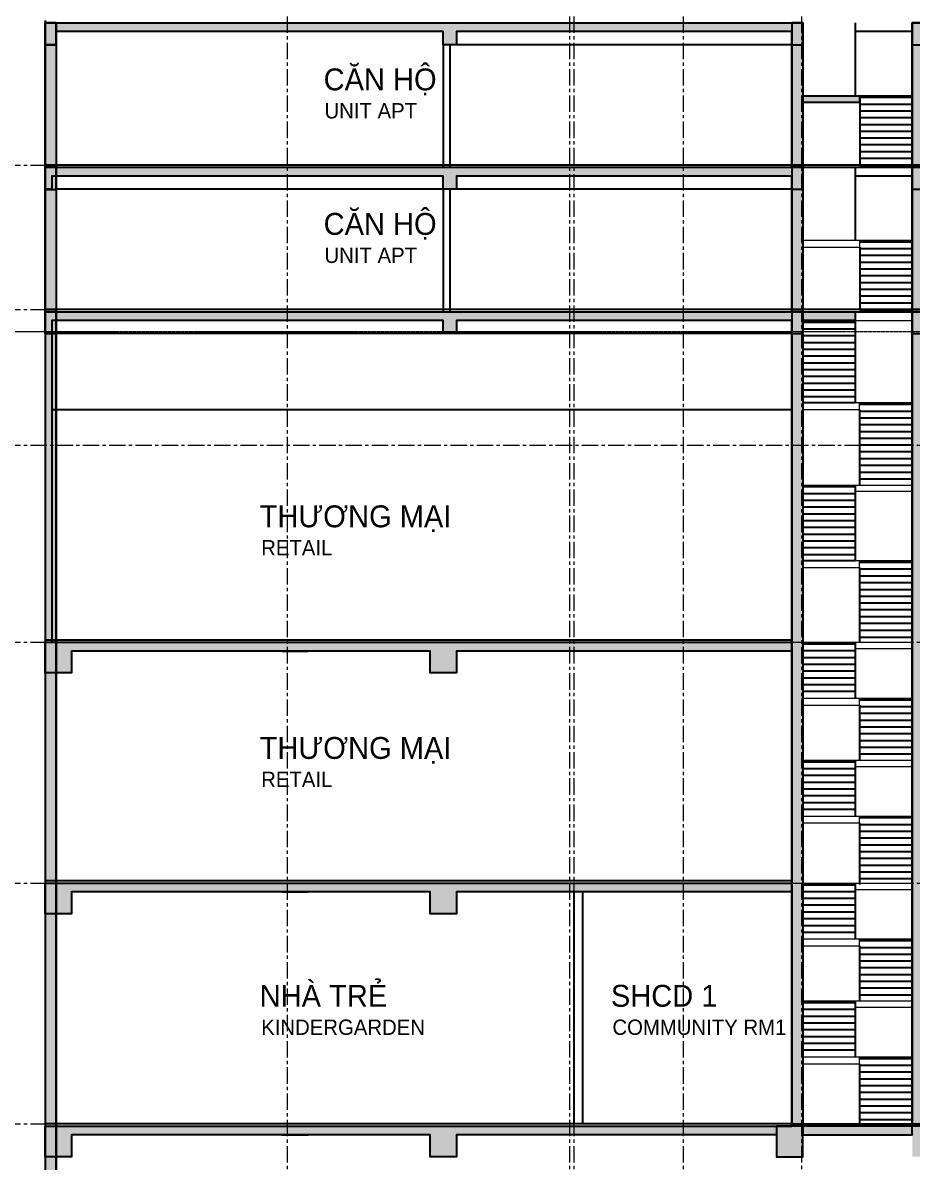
# Model space of a CAD drawing. Header units: millimetres. Extents: x -100356 to 314685, y 446 to 1273965.
# Drawn here: x 100959 to 121277, y 164211 to 190236 of the extents above; entities that cross this region are included whole.
import ezdxf
from ezdxf.xclip import XClip

# ---------------------------------------------------------------- set-up
doc = ezdxf.new("R2010")
doc.units = ezdxf.units.MM
doc.header["$XCLIPFRAME"] = 2
doc.linetypes.add('section$0$CENTER', pattern=[2, 1.25, -0.25, 0.25, -0.25])
doc.linetypes.add('section$0$Kume - Center 2', pattern=[9, 3, -1.5, 3, -1.5])
for name, color, linetype, lineweight in [('@ color hatch', 7, 'Continuous', 13), ('Hatch-wall', 251, 'Continuous', 5), ('section$0$A-_DETA----_E', 8, 'Continuous', 9), ('section$0$A-_FLORLEVL_E', 7, 'Continuous', 5), ('section$0$A-_WALL----_E', 1, 'Continuous', 9), ('section$0$A-_WALL----_H', 1, 'Continuous', 18), ('section$0$NKC_TRUC', 8, 'section$0$CENTER', 13), ('section$0$S-_STRC----_E', 7, 'Continuous', 9)]:
    doc.layers.add(name, color=color, linetype=linetype, lineweight=lineweight)
for name, color, linetype in [('section$0$FIN', 3, 'Continuous'), ('section$0$NAM', 3, 'Continuous'), ('section$0$STR', 7, 'Continuous'), ('STR', 7, 'Continuous')]:
    doc.layers.add(name, color=color, linetype=linetype)
doc.styles.add('section$0$Arial', font='Font - TrueType - Arial.ttf', dxfattribs={"width": 0.95, "height": 770})

# ---------------------------------------------------------------- blocks, each defined once
blk = doc.blocks.new('section$0$grid section')
at = {"layer": 'section$0$NKC_TRUC', "ltscale": 300}
for p, q in [((-141943.9, 22400), (0, 22400)), ((-141943.9, 19100), (0, 19100)), ((-141943.9, 16000), (-4445, 16000)), ((-141943.9, 11500), (-4445, 11500)), ((-141943.9, 6000), (0, 6000)), ((-141943.9, 500), (0, 500))]:
    blk.add_line(p, q, dxfattribs=at)
blk = doc.blocks.new('section$0$section')
at = {"layer": 'section$0$A-_DETA----_E', "linetype": 'section$0$Kume - Center 2'}
blk.add_line((-180903, 208252), (-56304, 208252), dxfattribs=at)
blk = doc.blocks.new('section$0$PHONG')
at = {"layer": 'section$0$NAM', "attachment_point": 1, "style": 'section$0$Arial'}
for s, width, insert, char_height in [('CĂN HỘ', 6747.84, (2532, 2091), 500), ('HÀNH LANG', 6747.84, (9514, 2091), 500), ('CĂN HỘ', 6747.84, (23266, 2091), 500), ('CĂN HỘ', 6747.84, (40890, 2091), 500), ('\\pt1050;CORRIDOR', 3815.51, (9534, 1299), 350), ('UNIT APT', 3815.51, (2552, 1299), 350), ('UNIT APT', 3815.51, (23285, 1299), 350), ('UNIT APT', 3815.51, (40910, 1299), 350)]:
    blk.add_mtext_dynamic_manual_height_columns(s, width=width, gutter_width=1, heights=[0], dxfattribs=dict(at, insert=insert, char_height=char_height))
blk = doc.blocks.new('section$0$ROOM 01')
at = {"layer": 'Hatch-wall', "ltscale": 0.5}
h = blk.add_hatch(color=256, dxfattribs=at)
h.dxf.hatch_style = 1
h.paths.add_polyline_path([(36485, 240516), (36485, 243810), (47160, 243810), (47160, 243710), (47860, 243710), (47860, 243810), (48060, 243810), (48060, 243510), (46960, 243510), (46960, 243610), (36735, 243610), (36735, 240516)])
h.paths.add_polyline_path([(16680, 243810), (16680, 243810), (33985, 243810), (33985, 242138), (35285, 242138), (35285, 241988), (33985, 241988), (33985, 240510), (33735, 240510), (33735, 243610), (26072, 243610), (26072, 243310), (25772, 243310), (25772, 243610), (16930, 243610), (16930, 243810)])
h.paths.add_polyline_path([(16930, 240516), (16680, 240516), (16680, 243810), (16930, 243810)])
h.paths.add_polyline_path([(-1440, 243810), (-1440, 243510), (-340, 243510), (-340, 243610), (8060, 243610), (8060, 243310), (8360, 243310), (8360, 243610), (11360, 243610), (11360, 243310), (11660, 243310), (11660, 243610), (13530, 243610), (13530, 240510), (13780, 240510), (13780, 243810), (-540, 243810), (-540, 243710), (-1240, 243710), (-1240, 243810)])
at = {"elevation": 0}
blk.add_lwpolyline([(35285, 241988), (35285, 242138)], dxfattribs=at)
at = {"layer": 'section$0$FIN'}
for p, q in [((16680, 243860, 0), (16680, 243310, 0)), ((35185, 243810, 0), (35185, 242138, 0)), ((36485, 242102, 0), (35285, 242102, 0)), ((35285, 241988, 0), (35285, 240554, 0)), ((36485, 241947, 0), (35285, 241947, 0)), ((36485, 241793, 0), (35285, 241793, 0)), ((36485, 241638, 0), (35285, 241638, 0)), ((36485, 241483, 0), (35285, 241483, 0)), ((36485, 241328, 0), (35285, 241328, 0)), ((36485, 241174, 0), (35285, 241174, 0)), ((36485, 241019, 0), (35285, 241019, 0)), ((36485, 240864, 0), (35285, 240864, 0)), ((36485, 240709, 0), (35285, 240709, 0)), ((35285, 240554, 0), (36485, 240554, 0)), ((36485, 240554, 0), (36485, 240709, 0))]:
    blk.add_line(p, q, dxfattribs=at)
at = {"layer": 'section$0$FIN', "ltscale": 10}
for p, q in [((16680, 243310, 0), (16680, 240510, 0)), ((25772, 243310, 0), (25772, 240510, 0)), ((25922, 243310, 0), (25922, 240510, 0))]:
    blk.add_line(p, q, dxfattribs=at)
at = {"layer": 'section$0$FIN', "elevation": 0}
for points in [[(36485, 243610), (35185, 243610)], [(33735, 243310), (25922, 243310)]]:
    blk.add_lwpolyline(points, dxfattribs=at)
at = {"layer": 'section$0$S-_STRC----_E'}
for p, q in [((36485, 242138, 0), (33985, 242138, 0)), ((33985, 242138, 0), (33985, 241988, 0)), ((33985, 241988, 0), (35285, 241988, 0))]:
    blk.add_line(p, q, dxfattribs=at)
at = {"layer": 'section$0$STR', "ltscale": 10}
for p, q in [((16680, 243316, 0), (16680, 240516, 0)), ((16930, 243316, 0), (16930, 240516, 0)), ((33735, 243310, 0), (33735, 240510, 0)), ((33985, 243310, 0), (33985, 240510, 0)), ((36485, 243316, 0), (36485, 240516, 0))]:
    blk.add_line(p, q, dxfattribs=at)
at = {"layer": 'section$0$STR', "elevation": 0}
for points in [[(16680, 243310), (16930, 243310), (16930, 243810), (16680, 243810)], [(33735, 243310), (33985, 243310), (33985, 243810), (33735, 243810)], [(36485, 243310), (36735, 243310), (36735, 243810), (36485, 243810)]]:
    blk.add_lwpolyline(points, close=True, dxfattribs=at)
at = {"layer": 'section$0$STR', "ltscale": 10, "elevation": 0}
for points in [[(26072, 243610), (26072, 243310), (25772, 243310), (25772, 243610)], [(33735, 243610), (26072, 243610)]]:
    blk.add_lwpolyline(points, dxfattribs=at)
at = {"layer": 'STR', "ltscale": 0.5, "elevation": 0}
for points in [[(16930, 240516), (16680, 240516), (16680, 243810), (16930, 243810)], [(16680, 243310), (16680, 243810), (33985, 243810), (33985, 242138), (35285, 242138), (35285, 241988), (33985, 241988), (33985, 240510), (33735, 240510), (33735, 243610), (26072, 243610), (26072, 243310), (25772, 243310), (25772, 243610), (16930, 243610), (16930, 243310)], [(36485, 240516), (36485, 243810), (47160, 243810), (47160, 243710), (47860, 243710), (47860, 243810), (48060, 243810), (48060, 243510), (46960, 243510), (46960, 243610), (36735, 243610), (36735, 240516)]]:
    blk.add_lwpolyline(points, close=True, dxfattribs=at)
at = {"layer": 'section$0$STR'}
blk.add_blockref('section$0$PHONG', (-227, 240676), dxfattribs=at)
blk = doc.blocks.new('section$0$PODIUM')
at = {"layer": 'Hatch-wall', "ltscale": 0.5}
h = blk.add_hatch(color=256, dxfattribs=at)
h.dxf.hatch_style = 1
h.paths.add_polyline_path([(5999, 23550), (5749, 23550), (5749, -2800), (5999, -2800)])
h = blk.add_hatch(color=256, dxfattribs=at)
h.dxf.hatch_style = 1
h.paths.add_polyline_path([(5749, 15800), (5749, 16500), (22804, 16500), (22804, 16300), (15141, 16300), (15141, 15800), (14541, 15800), (14541, 16300), (6349, 16300), (6349, 15800)])
h = blk.add_hatch(color=256, dxfattribs=at)
h.dxf.hatch_style = 1
h.paths.add_polyline_path([(5749, 10300), (5749, 11000), (22804, 11000), (22804, 10800), (15141, 10800), (15141, 10300), (14541, 10300), (14541, 10800), (6349, 10800), (6349, 10300)])
h = blk.add_hatch(color=256, dxfattribs=at)
h.dxf.hatch_style = 1
h.paths.add_polyline_path([(22454, 5450), (22454, 4750), (23054, 4750), (23054, 5250), (25554, 5250), (25554, 4750), (26154, 4750), (26154, 5250), (36629, 5250), (36629, 4750), (37229, 4750), (37229, 5250), (40025, 5250), (40025, 4750), (40210, 4750), (40210, -1800), (5749, -1800), (5749, -3300), (2849, -3300), (2849, -1800), (-73054, -1800), (-73054, 4300), (-67244, 4300), (-66450, 4300), (-66450, 4750), (-67390, 4750), (-67390, 4500), (-73493, 4500), (-73493, -2200), (2499, -2200), (2499, -2565), (2499, -3600), (6099, -3600), (6099, -2200), (40625, -2200), (40625, 4750), (40625, 5450)])
h = blk.add_hatch(color=256, dxfattribs=at)
h.dxf.hatch_style = 1
h.paths.add_polyline_path([(5749, 4750), (5749, 5450), (22454, 5450), (22454, 5250), (15141, 5250), (15141, 4750), (14541, 4750), (14541, 5250), (6349, 5250), (6349, 4750)])
at = {"elevation": 0}
for points in [[(24354, 21816), (24354, 21966)], [(24254, 19941), (24254, 20091)], [(24354, 18208), (24354, 18358)], [(24254, 16350), (24254, 16500)], [(24354, 15066), (24354, 15216)], [(24254, 13659), (24254, 13809)], [(24354, 12375), (24354, 12525)], [(24254, 10850), (24254, 11000)], [(24354, 9566), (24354, 9716)], [(24254, 8159), (24254, 8309)], [(24354, 6875), (24354, 7025)]]:
    blk.add_lwpolyline(points, dxfattribs=at)
at = {"layer": 'section$0$FIN'}
for p, q in [((5749, 24100, 0), (5749, 23550, 0)), ((14841, 24100, 0), (5749, 24100, 0)), ((36229, 24100, 0), (14841, 24100, 0)), ((23054, 23814, 0), (24254, 23814, 0)), ((24254, 23850, 0), (24254, 22266, 0)), ((24254, 23700, 0), (24254, 21966, 0)), ((23054, 23659, 0), (24254, 23659, 0)), ((23054, 23504, 0), (24254, 23504, 0)), ((23054, 23350, 0), (24254, 23350, 0)), ((23054, 23195, 0), (24254, 23195, 0)), ((23054, 23040, 0), (24254, 23040, 0)), ((23054, 22885, 0), (24254, 22885, 0)), ((23054, 22731, 0), (24254, 22731, 0)), ((23054, 22576, 0), (24254, 22576, 0)), ((23054, 22421, 0), (24254, 22421, 0)), ((23054, 22266, 0), (23054, 22421, 0)), ((23054, 22266, 0), (24254, 22266, 0)), ((23054, 22111, 0), (24254, 22111, 0)), ((24254, 21966, 0), (23054, 21966, 0)), ((25554, 21930, 0), (24354, 21930, 0)), ((5899, 21820, 0), (22804, 21820, 0)), ((24354, 21816, 0), (24354, 20091, 0)), ((25554, 21775, 0), (24354, 21775, 0)), ((25554, 21621, 0), (24354, 21621, 0)), ((25554, 21466, 0), (24354, 21466, 0)), ((25554, 21311, 0), (24354, 21311, 0)), ((25554, 21156, 0), (24354, 21156, 0)), ((25554, 21002, 0), (24354, 21002, 0)), ((25554, 20847, 0), (24354, 20847, 0)), ((25554, 20692, 0), (24354, 20692, 0)), ((25554, 20537, 0), (24354, 20537, 0)), ((25554, 20382, 0), (24354, 20382, 0)), ((25554, 20382, 0), (25554, 20537, 0)), ((23054, 20055, 0), (24254, 20055, 0)), ((24254, 20091, 0), (24254, 18508, 0)), ((25554, 20228, 0), (24354, 20228, 0)), ((23054, 19901, 0), (24254, 19901, 0)), ((24254, 19941, 0), (24254, 18358, 0)), ((23054, 19746, 0), (24254, 19746, 0)), ((23054, 19591, 0), (24254, 19591, 0)), ((23054, 19436, 0), (24254, 19436, 0)), ((23054, 19281, 0), (24254, 19281, 0)), ((23054, 19127, 0), (24254, 19127, 0)), ((23054, 18972, 0), (24254, 18972, 0)), ((23054, 18817, 0), (24254, 18817, 0)), ((23054, 18662, 0), (24254, 18662, 0)), ((23054, 18508, 0), (23054, 18662, 0)), ((23054, 18508, 0), (24254, 18508, 0)), ((24254, 18358, 0), (23054, 18358, 0)), ((25554, 18322, 0), (24354, 18322, 0)), ((24354, 18208, 0), (24354, 16500, 0)), ((25554, 18167, 0), (24354, 18167, 0)), ((25554, 18012, 0), (24354, 18012, 0)), ((25554, 17857, 0), (24354, 17857, 0)), ((25554, 17702, 0), (24354, 17702, 0)), ((25554, 17548, 0), (24354, 17548, 0)), ((25554, 17393, 0), (24354, 17393, 0)), ((25554, 17238, 0), (24354, 17238, 0)), ((25554, 17083, 0), (24354, 17083, 0)), ((25554, 16929, 0), (24354, 16929, 0)), ((25554, 16774, 0), (25554, 16929, 0)), ((24354, 16774, 0), (25554, 16774, 0)), ((22804, 16550), (5749, 16550, 0)), ((23054, 16464, 0), (24254, 16464, 0)), ((24254, 16500, 0), (24254, 15216, 0)), ((24354, 16619, 0), (25554, 16619, 0)), ((23054, 16309, 0), (24254, 16309, 0)), ((23054, 16154, 0), (24254, 16154, 0)), ((24254, 16350, 0), (24254, 15216, 0)), ((23054, 16000, 0), (24254, 16000, 0)), ((23054, 15845, 0), (24254, 15845, 0)), ((23054, 15690, 0), (24254, 15690, 0)), ((23054, 15535, 0), (24254, 15535, 0)), ((23054, 15381, 0), (24254, 15381, 0)), ((25554, 15180, 0), (24354, 15180, 0)), ((24354, 15066, 0), (24354, 13809, 0)), ((25554, 15025, 0), (24354, 15025, 0)), ((25554, 14871, 0), (24354, 14871, 0)), ((25554, 14716, 0), (24354, 14716, 0)), ((25554, 14561, 0), (24354, 14561, 0)), ((25554, 14406, 0), (24354, 14406, 0)), ((25554, 14252, 0), (24354, 14252, 0)), ((25554, 14097, 0), (24354, 14097, 0)), ((24254, 13809, 0), (24254, 12525, 0)), ((25554, 13942, 0), (24354, 13942, 0)), ((23054, 13773, 0), (24254, 13773, 0)), ((23054, 13618, 0), (24254, 13618, 0)), ((24254, 13659, 0), (24254, 12525, 0)), ((23054, 13463, 0), (24254, 13463, 0)), ((23054, 13308, 0), (24254, 13308, 0)), ((23054, 13154, 0), (24254, 13154, 0)), ((23054, 12999, 0), (24254, 12999, 0)), ((23054, 12844, 0), (24254, 12844, 0)), ((23054, 12689, 0), (24254, 12689, 0)), ((25554, 12489, 0), (24354, 12489, 0)), ((24354, 12375, 0), (24354, 10967, 0)), ((25554, 12334, 0), (24354, 12334, 0)), ((25554, 12179, 0), (24354, 12179, 0)), ((25554, 12025, 0), (24354, 12025, 0)), ((25554, 11870, 0), (24354, 11870, 0)), ((25554, 11715, 0), (24354, 11715, 0)), ((25554, 11560, 0), (24354, 11560, 0)), ((25554, 11405, 0), (24354, 11405, 0)), ((25554, 11251, 0), (24354, 11251, 0)), ((22804, 11050), (5749, 11050, 0)), ((23054, 10964, 0), (24254, 10964, 0)), ((24254, 11000, 0), (24254, 9716, 0)), ((25554, 11096, 0), (24354, 11096, 0)), ((23054, 10809, 0), (24254, 10809, 0)), ((24254, 10850, 0), (24254, 9716, 0)), ((23054, 10654, 0), (24254, 10654, 0)), ((23054, 10500, 0), (24254, 10500, 0)), ((23054, 10345, 0), (24254, 10345, 0)), ((23054, 10190, 0), (24254, 10190, 0)), ((23054, 10035, 0), (24254, 10035, 0)), ((23054, 9881, 0), (24254, 9881, 0)), ((25554, 9680, 0), (24354, 9680, 0)), ((24354, 9566, 0), (24354, 8309, 0)), ((25554, 9525, 0), (24354, 9525, 0)), ((25554, 9371, 0), (24354, 9371, 0)), ((25554, 9216, 0), (24354, 9216, 0)), ((25554, 9061, 0), (24354, 9061, 0)), ((25554, 8906, 0), (24354, 8906, 0)), ((25554, 8752, 0), (24354, 8752, 0)), ((25554, 8597, 0), (24354, 8597, 0)), ((25554, 8442, 0), (24354, 8442, 0)), ((23054, 8273, 0), (24254, 8273, 0)), ((23054, 8118, 0), (24254, 8118, 0)), ((24254, 8309, 0), (24254, 7025, 0)), ((24254, 8159, 0), (24254, 7025, 0)), ((23054, 7963, 0), (24254, 7963, 0)), ((23054, 7808, 0), (24254, 7808, 0)), ((23054, 7654, 0), (24254, 7654, 0)), ((23054, 7499, 0), (24254, 7499, 0)), ((23054, 7344, 0), (24254, 7344, 0)), ((23054, 7189, 0), (24254, 7189, 0)), ((25554, 6989, 0), (24354, 6989, 0)), ((24354, 6875, 0), (24354, 5467, 0)), ((25554, 6834, 0), (24354, 6834, 0)), ((25554, 6679, 0), (24354, 6679, 0)), ((25554, 6525, 0), (24354, 6525, 0)), ((25554, 6370, 0), (24354, 6370, 0)), ((25554, 6215, 0), (24354, 6215, 0)), ((25554, 6060, 0), (24354, 6060, 0)), ((25554, 5905, 0), (24354, 5905, 0)), ((25554, 5751, 0), (24354, 5751, 0)), ((22804, 5500), (5749, 5500, 0)), ((25554, 5596, 0), (24354, 5596, 0))]:
    blk.add_line(p, q, dxfattribs=at)
at = {"layer": 'section$0$FIN', "ltscale": 10}
for p, q in [((14841, 23550, 0), (5749, 23550, 0)), ((5749, 23550, 0), (5749, 16500, 0)), ((5899, 23550, 0), (5899, 16500))]:
    blk.add_line(p, q, dxfattribs=at)
at = {"layer": 'section$0$FIN', "elevation": 0}
blk.add_lwpolyline([(22804, 23550), (14991, 23550)], dxfattribs=at)
at = {"layer": 'section$0$FIN'}
blk.add_lwpolyline([(22804, 5500), (25804, 5500)], dxfattribs=at)
at = {"layer": 'section$0$S-_STRC----_E'}
for p, q in [((23054, 23850, 0), (25554, 23850, 0)), ((25554, 21966, 0), (23054, 21966, 0)), ((23054, 21966, 0), (23054, 21816, 0)), ((23054, 21816, 0), (24354, 21816, 0)), ((23054, 20091, 0), (25554, 20091, 0)), ((25554, 20091, 0), (25554, 19941, 0)), ((25554, 19941, 0), (24254, 19941, 0)), ((25554, 18358, 0), (23025, 18358, 0)), ((23054, 18358, 0), (23054, 18208, 0)), ((23054, 18208, 0), (24354, 18208, 0)), ((23054, 16500, 0), (25554, 16500, 0)), ((25554, 16500, 0), (25554, 16350, 0)), ((25554, 16350, 0), (24254, 16350, 0)), ((25554, 15216, 0), (23025, 15216, 0)), ((23054, 15216, 0), (23054, 15066, 0)), ((23054, 15066, 0), (24354, 15066, 0)), ((23054, 13809, 0), (25554, 13809, 0)), ((25554, 13809, 0), (25554, 13659, 0)), ((25554, 13659, 0), (24254, 13659, 0)), ((25554, 12525, 0), (23025, 12525, 0)), ((23054, 12525, 0), (23054, 12375, 0)), ((23054, 12375, 0), (24354, 12375, 0)), ((23054, 11000, 0), (25554, 11000, 0)), ((25554, 11000, 0), (25554, 10850, 0)), ((25554, 10850, 0), (24254, 10850, 0)), ((25554, 9716, 0), (23025, 9716, 0)), ((23054, 9716, 0), (23054, 9566, 0)), ((23054, 9566, 0), (24354, 9566, 0)), ((23054, 8309, 0), (25554, 8309, 0)), ((25554, 8159, 0), (24254, 8159, 0)), ((25554, 8309, 0), (25554, 8159, 0)), ((25554, 7025, 0), (23025, 7025, 0)), ((23054, 7025, 0), (23054, 6875, 0)), ((23054, 6875, 0), (24354, 6875, 0))]:
    blk.add_line(p, q, dxfattribs=at)
at = {"layer": 'section$0$STR', "ltscale": 10}
for p, q in [((5999, 23556, 0), (5999, -1800, 0)), ((5999, 23550, 0), (5999, -1800, 0)), ((22804, 23550, 0), (22804, 5500, 0)), ((23054, 23550, 0), (23054, 5500, 0)), ((25554, 23556, 0), (25554, 5500, 0))]:
    blk.add_line(p, q, dxfattribs=at)
at = {"layer": 'section$0$STR', "elevation": 0}
for points in [[(5749, 23550), (5999, 23550), (5999, 24050), (5749, 24050)], [(22804, 23550), (23054, 23550), (23054, 24050), (22804, 24050)], [(25554, 23550), (25804, 23550), (25804, 24050), (25554, 24050)]]:
    blk.add_lwpolyline(points, close=True, dxfattribs=at)
at = {"layer": 'section$0$STR', "ltscale": 10, "elevation": 0}
for points in [[(14841, 23850), (5899, 23850), (5899, 23550), (5749, 23550), (5749, 24050), (36229, 24050)], [(15141, 23850), (15141, 23550), (14841, 23550), (14841, 23850)], [(22804, 23850), (15141, 23850)]]:
    blk.add_lwpolyline(points, dxfattribs=at)
at = {"layer": 'section$0$STR'}
for points in [[(11153, 16300), (6349, 16300), (6349, 15800), (5749, 15800), (5749, 16300), (5749, 16300), (5749, 16500), (22804, 16500)], [(11153, 16300), (11153, 16300), (11753, 16300), (11753, 16300)], [(22804, 16300), (21523, 16300), (21523, 16300), (20923, 16300), (20923, 16300), (15141, 16300), (15141, 15800), (14541, 15800), (14541, 16300), (11753, 16300)], [(11153, 10800), (6349, 10800), (6349, 10300), (5749, 10300), (5749, 10800), (5749, 10800), (5749, 11000), (22804, 11000)], [(11153, 10800), (11153, 10800), (11753, 10800), (11753, 10800)], [(22804, 10800), (21523, 10800), (21523, 10800), (20923, 10800), (20923, 10800), (15141, 10800), (15141, 10300), (14541, 10300), (14541, 10800), (11753, 10800)], [(11153, 5250), (6349, 5250), (6349, 4750), (5749, 4750), (5749, 5250), (5749, 5250), (5749, 5450), (22804, 5450)], [(11153, 5250), (11153, 5250), (11753, 5250), (11753, 5250)], [(22454, 5250), (21523, 5250), (21523, 5250), (20923, 5250), (20923, 5250), (15141, 5250), (15141, 4750), (14541, 4750), (14541, 5250), (11753, 5250)]]:
    blk.add_lwpolyline(points, dxfattribs=at)
for points in [[(22454, 4750), (23054, 4750), (23054, 5450), (22454, 5450)], [(23054, 5250), (25554, 5250), (25554, 5450), (23054, 5450)]]:
    blk.add_lwpolyline(points, close=True, dxfattribs=at)
at = {"layer": 'STR', "ltscale": 0.5, "elevation": 0}
blk.add_lwpolyline([(5999, 23550), (5749, 23550), (5749, -1800), (5999, -1800)], close=True, dxfattribs=at)
at = {"layer": 'STR', "ltscale": 0.5}
for points in [[(5749, 15800), (5749, 16500), (22804, 16500), (22804, 16300), (15141, 16300), (15141, 15800), (14541, 15800), (14541, 16300), (6349, 16300), (6349, 15800)], [(5749, 10300), (5749, 11000), (22804, 11000), (22804, 10800), (15141, 10800), (15141, 10300), (14541, 10300), (14541, 10800), (6349, 10800), (6349, 10300)], [(5749, 4750), (5749, 5450), (22454, 5450), (22454, 5250), (15141, 5250), (15141, 4750), (14541, 4750), (14541, 5250), (6349, 5250), (6349, 4750)]]:
    blk.add_lwpolyline(points, close=True, dxfattribs=at)
blk.add_lwpolyline([(40625, 5450), (22454, 5450), (22454, 4750), (23054, 4750), (23054, 5250), (25554, 5250)], dxfattribs=at)
blk = doc.blocks.new('section$0$4TH F')
at = {"elevation": 0}
blk.add_lwpolyline([(35825, -1872), (35825, -1722)], dxfattribs=at)
at = {"layer": 'section$0$FIN'}
for p, q in [((17220, 0, 0), (17220, -550, 0)), ((26312, 0, 0), (17220, 0, 0)), ((47700, 0, 0), (26312, 0, 0)), ((35725, -50, 0), (35725, -1722, 0)), ((37025, -1758, 0), (35825, -1758, 0)), ((35825, -1872, 0), (35825, -3306, 0)), ((37025, -1913, 0), (35825, -1913, 0)), ((37025, -2068, 0), (35825, -2068, 0)), ((37025, -2222, 0), (35825, -2222, 0)), ((37025, -2377, 0), (35825, -2377, 0)), ((37025, -2532, 0), (35825, -2532, 0)), ((37025, -2687, 0), (35825, -2687, 0)), ((37025, -2842, 0), (35825, -2842, 0)), ((37025, -2996, 0), (35825, -2996, 0)), ((37025, -3151, 0), (35825, -3151, 0)), ((35825, -3306, 0), (37025, -3306, 0)), ((37025, -3306, 0), (37025, -3151, 0))]:
    blk.add_line(p, q, dxfattribs=at)
at = {"layer": 'section$0$FIN', "ltscale": 10}
for p, q in [((26312, -550, 0), (17470, -550, 0)), ((26312, -550, 0), (26312, -3350, 0)), ((26462, -550, 0), (26462, -3350, 0))]:
    blk.add_line(p, q, dxfattribs=at)
at = {"layer": 'section$0$FIN', "elevation": 0}
for points in [[(37025, -250), (35725, -250)], [(34275, -550), (26462, -550)]]:
    blk.add_lwpolyline(points, dxfattribs=at)
at = {"layer": 'section$0$S-_STRC----_E'}
for p, q in [((37025, -1722, 0), (34525, -1722, 0)), ((34525, -1722, 0), (34525, -1872, 0)), ((34525, -1872, 0), (35825, -1872, 0))]:
    blk.add_line(p, q, dxfattribs=at)
at = {"layer": 'section$0$STR', "ltscale": 10}
for p, q in [((17220, -550, 0), (17220, -3350, 0)), ((17470, -550, 0), (17470, -3350, 0)), ((34275, -550, 0), (34275, -3350, 0)), ((34525, -550, 0), (34525, -3350, 0)), ((37025, -544, 0), (37025, -3344, 0))]:
    blk.add_line(p, q, dxfattribs=at)
at = {"layer": 'section$0$STR', "ltscale": 10, "elevation": 0}
for points in [[(26312, -250), (17370, -250), (17370, -550), (17220, -550), (17220, -50), (47700, -50)], [(26612, -250), (26612, -550), (26312, -550), (26312, -250)], [(34275, -250), (26612, -250)]]:
    blk.add_lwpolyline(points, dxfattribs=at)
at = {"layer": 'section$0$STR', "elevation": 0}
for points in [[(17220, -556), (17470, -556), (17470, -56), (17220, -56)], [(34275, -550), (34525, -550), (34525, -50), (34275, -50)], [(37025, -550), (37275, -550), (37275, -50), (37025, -50)]]:
    blk.add_lwpolyline(points, close=True, dxfattribs=at)
at = {"layer": 'section$0$NAM', "attachment_point": 1, "style": 'section$0$Arial'}
for s, width, insert, char_height in [('CĂN HỘ', 6747.84, (23579, -1094), 500), ('UNIT APT', 3815.51, (23598, -1886), 350)]:
    blk.add_mtext_dynamic_manual_height_columns(s, width=width, gutter_width=1, heights=[0], dxfattribs=dict(at, insert=insert, char_height=char_height))
blk = doc.blocks.new('section')
at = {"layer": 'Hatch-wall', "ltscale": 0.5}
h = blk.add_hatch(color=256, dxfattribs=at)
h.dxf.hatch_style = 1
h.paths.add_polyline_path([(251585, 18550), (251335, 18550), (251335, 22350), (251585, 22350)])
h = blk.add_hatch(color=256, dxfattribs=at)
h.dxf.hatch_style = 1
h.paths.add_polyline_path([(251335, 21850), (251335, 22350), (268640, 22350), (268640, 450), (268390, 450), (268390, 18850), (260726, 18850), (260726, 18550), (260426, 18550), (260426, 18850), (251485, 18850), (251485, 18550), (251335, 18550), (251335, 19050), (268390, 19050), (268390, 22150), (260726, 22150), (260726, 21850), (260426, 21850), (260426, 22150), (251485, 22150), (251485, 21850)])
h = blk.add_hatch(color=256, dxfattribs=at)
h.dxf.hatch_style = 1
h.paths.add_polyline_path([(271140, 21856), (271140, 22356), (281815, 22356), (281815, 22250), (282515, 22250), (282515, 22350), (282715, 22350), (282715, 22050), (281615, 22050), (281615, 22150), (271390, 22150), (271390, 450), (271140, 450)])
h = blk.add_hatch(color=256, dxfattribs=at)
h.dxf.hatch_style = 1
h.paths.add_polyline_path([(269840, 18850), (268640, 18850), (268640, 19050), (269840, 19050)])
at = {"layer": 'section$0$NAM'}
for points in [[(263411, 5800), (263411, 500)], [(263611, 5800), (263611, 500)]]:
    blk.add_lwpolyline(points, dxfattribs=at)
at = {"layer": 'section$0$NKC_TRUC', "ltscale": 300}
for p, q in [((256861, 95993), (256861, -15127)), ((263311, 95993), (263311, -17487)), ((263411, 95993), (263411, -15127)), ((265911, 95993), (265911, -15127)), ((268611, 95993), (268611, -15127))]:
    blk.add_line(p, q, dxfattribs=at)
at = {"layer": 'STR', "ltscale": 0.5, "elevation": 0}
for points in [[(251585, 18550), (251335, 18550), (251335, 22350), (251585, 22350)], [(251335, 21850), (251335, 22350), (268640, 22350), (268640, 450), (268390, 450), (268390, 18850), (260726, 18850), (260726, 18550), (260426, 18550), (260426, 18850), (251485, 18850), (251485, 18550), (251335, 18550), (251335, 19050), (268390, 19050), (268390, 22150), (260726, 22150), (260726, 21850), (260426, 21850), (260426, 22150), (251485, 22150), (251485, 21850)], [(271140, 21856), (271140, 22356), (281815, 22356), (281815, 22250), (282515, 22250), (282515, 22350), (282715, 22350), (282715, 22050), (281615, 22050), (281615, 22150), (271390, 22150), (271390, 450), (271140, 450)], [(269840, 18850), (268640, 18850), (268640, 19050), (269840, 19050)]]:
    blk.add_lwpolyline(points, close=True, dxfattribs=at)
at = {"layer": 'section$0$A-_FLORLEVL_E'}
for name, p in [('section$0$grid section', (298305, 0)), ('section$0$section', (346217, -189652))]:
    blk.add_blockref(name, p, dxfattribs=at)
at = {"layer": 'section$0$A-_WALL----_E'}
blk.add_blockref('section$0$4TH F', (234115, 22400), dxfattribs=at)
at = {"layer": 'section$0$A-_WALL----_H'}
blk.add_blockref('section$0$PODIUM', (245585, -5000), dxfattribs=at)
at = {"layer": 'section$0$STR'}
blk.add_blockref('section$0$ROOM 01', (234655, -218160), dxfattribs=at)
at = {"layer": 'section$0$NAM', "attachment_point": 1, "style": 'section$0$Arial'}
for s, width, insert, char_height in [('THƯƠNG MẠI', 8522.94, (256233, 14627), 500), ('RETAIL', 8675.31, (256267, 13834), 350), ('THƯƠNG MẠI', 8522.94, (256233, 9337), 500), ('RETAIL', 8675.31, (256267, 8544), 350), ('NHÀ TRẺ', 8522.94, (256233, 3676), 500), ('SHCD 1', 8522.94, (264257, 3676), 500), ('KINDERGARDEN', 8675.31, (256267, 2883), 350), ('COMMUNITY RM1', 8675.31, (264291, 2883), 350)]:
    blk.add_mtext_dynamic_manual_height_columns(s, width=width, gutter_width=1, heights=[0], dxfattribs=dict(at, insert=insert, char_height=char_height))

msp = doc.modelspace()

# ---------------------------------------------------------------- block references
at = {"layer": '@ color hatch', "ltscale": 0.5}
ref = msp.add_blockref('section', (-149862.3, 164586), dxfattribs=at)
XClip(ref).set_block_clipping_path([(169394.0948857647, -24157.8838648469), (313883.7615168951, 101394.6180912155)])

doc.saveas('drawing.dxf')
